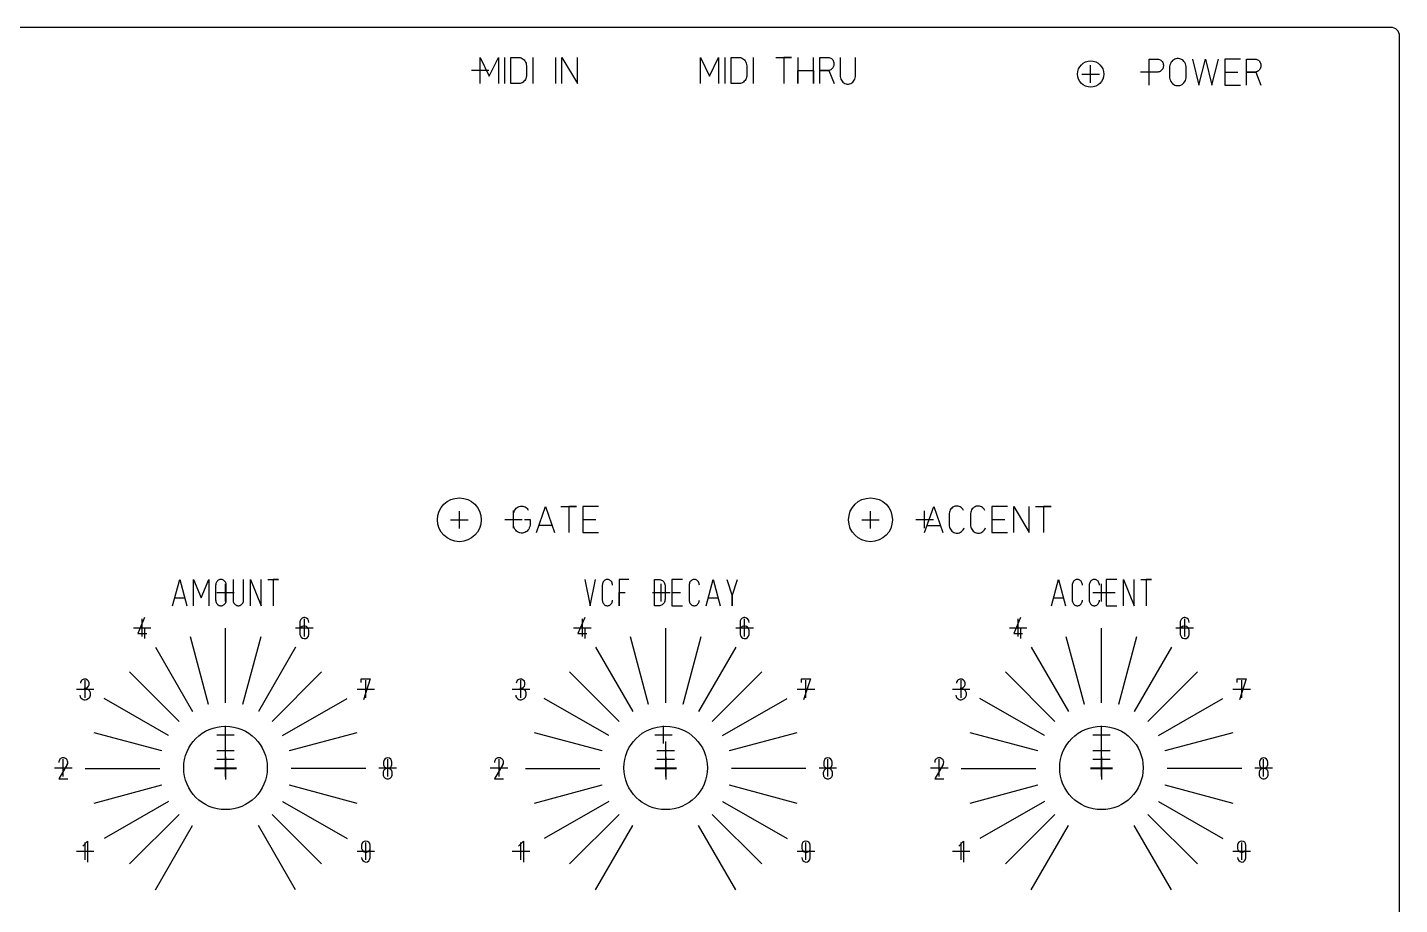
# Model space of a CAD drawing. Header units: millimetres. Extents: x -1 to 308, y -1 to 167.
# Drawn here: x 151.5 to 308, y 66.9 to 167 of the extents above; entities that cross this region are included whole.
import ezdxf

# ---------------------------------------------------------------- set-up
doc = ezdxf.new("R2010")
doc.units = ezdxf.units.MM
for name, color, linetype in [('Bezugspunkte', 1, 'CONTINUOUS'), ('Gravur', 7, 'CONTINUOUS'), ('Kontur', 7, 'CONTINUOUS')]:
    doc.layers.add(name, color=color, linetype=linetype)

msp = doc.modelspace()

# ---------------------------------------------------------------- linework, layer by layer
at = {"layer": 'Bezugspunkte', "color": 1, "linetype": 'CONTINUOUS'}
for p, q in [((203.138, 161.105), (203.138, 163.105)), ((279.446, 160.921), (279.446, 162.921)), ((202.138, 162.105), (204.138, 162.105)), ((271.77, 161.68), (273.77, 161.68)), ((272.77, 160.68), (272.77, 162.68)), ((278.446, 161.921), (280.446, 161.921)), ((200.772, 109.81), (200.772, 111.81)), ((206.942, 109.857), (206.942, 111.857)), ((247.663, 109.81), (247.663, 111.81)), ((253.833, 109.846), (253.833, 111.846)), ((199.772, 110.81), (201.772, 110.81)), ((205.942, 110.857), (207.942, 110.857)), ((246.663, 110.81), (248.663, 110.81)), ((252.833, 110.846), (254.833, 110.846)), ((174.1, 101.5), (174.1, 103.5)), ((223.8, 101.5), (223.8, 103.5)), ((274, 101.5), (274, 103.5)), ((173.1, 102.5), (175.1, 102.5)), ((222.8, 102.5), (224.8, 102.5)), ((273, 102.5), (275, 102.5)), ((164.6, 97.5), (164.6, 99.5)), ((183.1, 97.5), (183.1, 99.5)), ((214.8, 97.5), (214.8, 99.5)), ((233.3, 97.5), (233.3, 99.5)), ((264.5, 97.5), (264.5, 99.5)), ((283.5, 97.5), (283.5, 99.5)), ((163.6, 98.5), (165.6, 98.5)), ((182.1, 98.5), (184.1, 98.5)), ((213.8, 98.5), (215.8, 98.5)), ((232.3, 98.5), (234.3, 98.5)), ((263.5, 98.5), (265.5, 98.5)), ((282.5, 98.5), (284.5, 98.5)), ((158.1, 90.5), (158.1, 92.5)), ((190.1, 90.5), (190.1, 92.5)), ((207.8, 90.5), (207.8, 92.5)), ((240.3, 90.5), (240.3, 92.5)), ((258, 90.5), (258, 92.5)), ((290, 90.5), (290, 92.5)), ((157.1, 91.5), (159.1, 91.5)), ((189.1, 91.5), (191.1, 91.5)), ((206.8, 91.5), (208.8, 91.5)), ((239.3, 91.5), (241.3, 91.5)), ((257, 91.5), (259, 91.5)), ((289, 91.5), (291, 91.5)), ((173.103, 86.286), (175.103, 86.286)), ((174.103, 85.286), (174.103, 87.286)), ((223.053, 86.286), (225.053, 86.286)), ((224.053, 85.286), (224.053, 87.286)), ((273.003, 86.286), (275.003, 86.286)), ((274.003, 85.286), (274.003, 87.286)), ((174.1, 83.5), (174.1, 85.5)), ((224.3, 83.5), (224.3, 85.5)), ((274, 83.5), (274, 85.5)), ((155.6, 81.5), (155.6, 83.5)), ((173.1, 84.5), (175.1, 84.5)), ((173.1, 83.5), (175.1, 83.5)), ((174.1, 82.5), (174.1, 84.5)), ((174.1, 81.5), (174.1, 83.5)), ((192.6, 81.5), (192.6, 83.5)), ((205.3, 81.5), (205.3, 83.5)), ((223.3, 84.5), (225.3, 84.5)), ((223.3, 83.5), (225.3, 83.5)), ((224.3, 82.5), (224.3, 84.5)), ((224.3, 81.5), (224.3, 83.5)), ((242.8, 81.5), (242.8, 83.5)), ((255.5, 81.5), (255.5, 83.5)), ((273, 84.5), (275, 84.5)), ((273, 83.5), (275, 83.5)), ((274, 82.5), (274, 84.5)), ((274, 81.5), (274, 83.5)), ((292.5, 81.5), (292.5, 83.5)), ((154.6, 82.5), (156.6, 82.5)), ((173.1, 82.5), (175.1, 82.5)), ((191.6, 82.5), (193.6, 82.5)), ((204.3, 82.5), (206.3, 82.5)), ((223.3, 82.5), (225.3, 82.5)), ((241.8, 82.5), (243.8, 82.5)), ((254.5, 82.5), (256.5, 82.5)), ((273, 82.5), (275, 82.5)), ((291.5, 82.5), (293.5, 82.5)), ((158.1, 72), (158.1, 74)), ((190.1, 72), (190.1, 74)), ((207.8, 72), (207.8, 74)), ((240.3, 72), (240.3, 74)), ((258, 72), (258, 74)), ((290, 72), (290, 74)), ((157.1, 73), (159.1, 73)), ((189.1, 73), (191.1, 73)), ((206.8, 73), (208.8, 73)), ((239.3, 73), (241.3, 73)), ((257, 73), (259, 73)), ((289, 73), (291, 73))]:
    msp.add_line(p, q, dxfattribs=at)
at = {"layer": 'Gravur', "color": 255, "linetype": 'CONTINUOUS'}
for p, q in [((203.138, 160.605), (203.138, 163.575)), ((203.138, 163.575), (204.178, 161.43)), ((204.178, 161.43), (205.217, 163.575)), ((205.217, 163.575), (205.217, 160.605)), ((205.93, 163.575), (205.93, 160.605)), ((206.643, 163.575), (207.563, 163.575)), ((206.643, 160.605), (206.643, 163.575)), ((207.563, 163.575), (207.696, 163.558)), ((207.696, 163.558), (207.823, 163.52)), ((207.823, 163.52), (207.946, 163.461)), ((207.946, 163.461), (208.058, 163.383)), ((208.058, 163.383), (208.159, 163.287)), ((208.159, 163.287), (208.246, 163.176)), ((208.246, 163.176), (208.318, 163.051)), ((208.318, 163.051), (208.372, 162.916)), ((208.372, 162.916), (208.408, 162.774)), ((208.408, 162.774), (208.424, 162.628)), ((209.137, 163.575), (209.137, 160.605)), ((211.751, 163.575), (211.751, 160.605)), ((212.464, 160.605), (212.464, 163.575)), ((212.464, 163.575), (214.246, 160.605)), ((214.246, 160.605), (214.246, 163.575)), ((228.264, 160.605), (228.264, 163.575)), ((228.264, 163.575), (229.304, 161.43)), ((229.304, 161.43), (230.343, 163.575)), ((230.343, 163.575), (230.343, 160.605)), ((231.056, 163.575), (231.056, 160.605)), ((231.769, 163.575), (232.69, 163.575)), ((231.769, 160.605), (231.769, 163.575)), ((232.69, 163.575), (232.822, 163.558)), ((232.822, 163.558), (232.95, 163.52)), ((232.95, 163.52), (233.072, 163.461)), ((233.072, 163.461), (233.185, 163.383)), ((233.185, 163.383), (233.285, 163.287)), ((233.285, 163.287), (233.373, 163.176)), ((233.373, 163.176), (233.445, 163.051)), ((233.445, 163.051), (233.498, 162.916)), ((233.498, 162.916), (233.534, 162.774)), ((233.534, 162.774), (233.55, 162.628)), ((234.264, 163.575), (234.264, 160.605)), ((236.877, 163.575), (238.659, 163.575)), ((238.659, 163.575), (237.768, 163.575)), ((237.768, 163.575), (237.768, 160.605)), ((239.372, 163.575), (239.372, 160.605)), ((241.154, 160.605), (241.154, 163.575)), ((241.867, 160.605), (241.867, 163.575)), ((241.867, 163.575), (242.847, 163.575)), ((242.847, 163.575), (242.944, 163.563)), ((242.944, 163.563), (243.039, 163.536)), ((243.039, 163.536), (243.128, 163.493)), ((243.128, 163.493), (243.211, 163.437)), ((243.211, 163.437), (243.286, 163.368)), ((243.286, 163.368), (243.352, 163.287)), ((243.352, 163.287), (243.405, 163.197)), ((243.405, 163.197), (243.446, 163.098)), ((243.446, 163.098), (243.475, 162.995)), ((243.475, 162.995), (243.489, 162.887)), ((243.49, 162.779), (243.475, 162.672)), ((243.489, 162.887), (243.49, 162.779)), ((244.183, 163.575), (244.183, 161.529)), ((245.965, 161.529), (245.965, 163.575)), ((279.446, 160.421), (279.446, 163.391)), ((279.446, 163.391), (280.426, 163.391)), ((280.426, 163.391), (280.523, 163.379)), ((280.523, 163.379), (280.618, 163.352)), ((280.618, 163.352), (280.707, 163.309)), ((280.707, 163.309), (280.791, 163.253)), ((280.791, 163.253), (280.865, 163.184)), ((280.865, 163.184), (280.931, 163.103)), ((280.931, 163.103), (280.984, 163.013)), ((280.984, 163.013), (281.026, 162.914)), ((281.026, 162.914), (281.054, 162.811)), ((281.054, 162.811), (281.068, 162.703)), ((281.857, 162.859), (281.805, 162.712)), ((281.927, 162.996), (281.857, 162.859)), ((282.016, 163.119), (281.927, 162.996)), ((282.121, 163.227), (282.016, 163.119)), ((282.238, 163.316), (282.121, 163.227)), ((282.366, 163.384), (282.238, 163.316)), ((282.502, 163.431), (282.366, 163.384)), ((282.642, 163.454), (282.502, 163.431)), ((282.784, 163.454), (282.642, 163.454)), ((282.925, 163.431), (282.784, 163.454)), ((283.06, 163.384), (282.925, 163.431)), ((283.188, 163.316), (283.06, 163.384)), ((283.305, 163.227), (283.188, 163.316)), ((283.41, 163.119), (283.305, 163.227)), ((283.499, 162.996), (283.41, 163.119)), ((283.569, 162.859), (283.499, 162.996)), ((283.621, 162.712), (283.569, 162.859)), ((284.376, 163.391), (285.119, 160.421)), ((285.119, 160.421), (285.861, 163.391)), ((285.861, 163.391), (286.604, 160.421)), ((286.604, 160.421), (287.346, 163.391)), ((289.841, 163.391), (288.059, 163.391)), ((288.059, 163.391), (288.059, 160.421)), ((290.554, 160.421), (290.554, 163.391)), ((290.554, 163.391), (291.534, 163.391)), ((291.534, 163.391), (291.631, 163.379)), ((291.631, 163.379), (291.726, 163.352)), ((291.726, 163.352), (291.815, 163.309)), ((291.815, 163.309), (291.898, 163.253)), ((291.898, 163.253), (291.973, 163.184)), ((291.973, 163.184), (292.039, 163.103)), ((292.039, 163.103), (292.092, 163.013)), ((292.092, 163.013), (292.133, 162.914)), ((292.133, 162.914), (292.162, 162.811)), ((292.162, 162.811), (292.176, 162.703)), ((208.356, 161.187), (208.299, 161.063)), ((208.397, 161.318), (208.356, 161.187)), ((208.42, 161.456), (208.397, 161.318)), ((208.425, 161.595), (208.42, 161.456)), ((208.424, 162.628), (208.425, 162.585)), ((208.425, 162.585), (208.425, 161.595)), ((233.482, 161.187), (233.425, 161.063)), ((233.523, 161.318), (233.482, 161.187)), ((233.546, 161.456), (233.523, 161.318)), ((233.551, 161.595), (233.546, 161.456)), ((233.55, 162.628), (233.551, 162.585)), ((233.551, 162.585), (233.551, 161.595)), ((239.372, 160.605), (239.372, 162.09)), ((239.372, 162.09), (241.154, 162.09)), ((241.154, 162.09), (241.154, 160.605)), ((242.847, 162.09), (241.867, 162.09)), ((241.867, 162.09), (242.906, 162.09)), ((242.944, 162.103), (242.847, 162.091)), ((242.847, 162.091), (242.847, 162.09)), ((242.906, 162.09), (243.5, 160.605)), ((243.039, 162.13), (242.944, 162.103)), ((243.129, 162.173), (243.039, 162.13)), ((243.211, 162.229), (243.129, 162.173)), ((243.287, 162.299), (243.211, 162.229)), ((243.352, 162.379), (243.287, 162.299)), ((243.406, 162.47), (243.352, 162.379)), ((243.447, 162.568), (243.406, 162.47)), ((243.475, 162.672), (243.447, 162.568)), ((244.183, 161.529), (244.193, 161.381)), ((244.193, 161.381), (244.223, 161.237)), ((244.223, 161.237), (244.272, 161.099)), ((245.877, 161.099), (245.926, 161.237)), ((245.926, 161.237), (245.956, 161.381)), ((245.956, 161.381), (245.965, 161.529)), ((280.426, 161.906), (279.446, 161.906)), ((280.523, 161.919), (280.426, 161.907)), ((280.426, 161.907), (280.426, 161.906)), ((280.618, 161.946), (280.523, 161.919)), ((280.708, 161.989), (280.618, 161.946)), ((280.791, 162.045), (280.708, 161.989)), ((280.866, 162.115), (280.791, 162.045)), ((280.931, 162.195), (280.866, 162.115)), ((280.985, 162.286), (280.931, 162.195)), ((281.026, 162.384), (280.985, 162.286)), ((281.054, 162.488), (281.026, 162.384)), ((281.069, 162.595), (281.054, 162.488)), ((281.068, 162.703), (281.069, 162.595)), ((281.773, 162.558), (281.763, 162.401)), ((281.763, 162.401), (281.763, 161.411)), ((281.763, 161.411), (281.773, 161.254)), ((281.805, 162.712), (281.773, 162.558)), ((281.773, 161.254), (281.805, 161.1)), ((283.653, 162.558), (283.621, 162.712)), ((283.621, 161.1), (283.653, 161.254)), ((283.663, 162.401), (283.653, 162.558)), ((283.653, 161.254), (283.663, 161.411)), ((283.663, 161.411), (283.663, 162.401)), ((288.059, 161.906), (289.544, 161.906)), ((291.534, 161.906), (290.554, 161.906)), ((290.554, 161.906), (291.593, 161.906)), ((291.631, 161.919), (291.534, 161.907)), ((291.534, 161.907), (291.534, 161.906)), ((291.593, 161.906), (292.187, 160.421)), ((291.726, 161.946), (291.631, 161.919)), ((291.816, 161.989), (291.726, 161.946)), ((291.898, 162.045), (291.816, 161.989)), ((291.974, 162.115), (291.898, 162.045)), ((292.039, 162.195), (291.974, 162.115)), ((292.093, 162.286), (292.039, 162.195)), ((292.134, 162.384), (292.093, 162.286)), ((292.162, 162.488), (292.134, 162.384)), ((292.177, 162.595), (292.162, 162.488)), ((292.176, 162.703), (292.177, 162.595)), ((207.563, 160.605), (206.643, 160.605)), ((207.564, 160.605), (207.563, 160.605)), ((207.69, 160.615), (207.564, 160.605)), ((207.813, 160.646), (207.69, 160.615)), ((207.93, 160.695), (207.813, 160.646)), ((208.039, 160.764), (207.93, 160.695)), ((208.138, 160.849), (208.039, 160.764)), ((208.226, 160.949), (208.138, 160.849)), ((208.299, 161.063), (208.226, 160.949)), ((232.69, 160.605), (231.769, 160.605)), ((232.816, 160.615), (232.69, 160.605)), ((232.69, 160.605), (232.69, 160.605)), ((232.939, 160.646), (232.816, 160.615)), ((233.056, 160.695), (232.939, 160.646)), ((233.166, 160.764), (233.056, 160.695)), ((233.265, 160.849), (233.166, 160.764)), ((233.352, 160.949), (233.265, 160.849)), ((233.425, 161.063), (233.352, 160.949)), ((244.272, 161.099), (244.338, 160.971)), ((244.338, 160.971), (244.421, 160.856)), ((244.421, 160.856), (244.519, 160.755)), ((244.519, 160.755), (244.629, 160.672)), ((244.629, 160.672), (244.749, 160.607)), ((244.749, 160.607), (244.876, 160.564)), ((244.876, 160.564), (245.008, 160.542)), ((245.008, 160.542), (245.141, 160.542)), ((245.141, 160.542), (245.272, 160.564)), ((245.272, 160.564), (245.4, 160.607)), ((245.4, 160.607), (245.52, 160.672)), ((245.52, 160.672), (245.63, 160.755)), ((245.63, 160.755), (245.728, 160.856)), ((245.728, 160.856), (245.811, 160.971)), ((245.811, 160.971), (245.877, 161.099)), ((281.805, 161.1), (281.857, 160.953)), ((281.857, 160.953), (281.927, 160.816)), ((281.927, 160.816), (282.016, 160.693)), ((282.016, 160.693), (282.121, 160.585)), ((282.121, 160.585), (282.238, 160.496)), ((282.238, 160.496), (282.366, 160.428)), ((282.366, 160.428), (282.502, 160.381)), ((282.502, 160.381), (282.642, 160.358)), ((282.642, 160.358), (282.784, 160.358)), ((282.784, 160.358), (282.925, 160.381)), ((282.925, 160.381), (283.06, 160.428)), ((283.06, 160.428), (283.188, 160.496)), ((283.188, 160.496), (283.305, 160.585)), ((283.305, 160.585), (283.41, 160.693)), ((283.41, 160.693), (283.499, 160.816)), ((283.499, 160.816), (283.569, 160.953)), ((283.569, 160.953), (283.621, 161.1)), ((288.059, 160.421), (289.841, 160.421)), ((206.942, 111.337), (206.948, 111.486)), ((206.942, 110.347), (206.942, 111.337)), ((206.948, 111.486), (206.974, 111.633)), ((206.974, 111.633), (207.019, 111.773)), ((207.019, 111.773), (207.083, 111.905)), ((207.083, 111.905), (207.163, 112.025)), ((207.163, 112.025), (207.258, 112.131)), ((207.258, 112.131), (207.365, 112.22)), ((207.365, 112.22), (207.484, 112.291)), ((207.484, 112.291), (207.61, 112.342)), ((207.61, 112.342), (207.742, 112.371)), ((207.742, 112.371), (207.876, 112.379)), ((207.876, 112.379), (208.009, 112.365)), ((208.009, 112.365), (208.14, 112.33)), ((208.14, 112.33), (208.265, 112.273)), ((208.265, 112.273), (208.38, 112.197)), ((208.38, 112.197), (208.485, 112.103)), ((208.485, 112.103), (208.576, 111.993)), ((208.576, 111.993), (208.635, 111.898)), ((209.556, 109.357), (210.595, 112.327)), ((210.595, 112.327), (211.635, 109.357)), ((212.347, 112.327), (214.129, 112.327)), ((214.129, 112.327), (213.238, 112.327)), ((213.238, 112.327), (213.238, 109.357)), ((216.624, 112.327), (214.842, 112.327)), ((214.842, 112.327), (214.842, 109.357)), ((253.833, 109.346), (254.873, 112.316)), ((254.873, 112.316), (255.912, 109.346)), ((256.626, 111.392), (256.625, 111.392)), ((256.625, 111.392), (256.625, 110.27)), ((256.631, 111.535), (256.626, 111.392)), ((256.656, 111.675), (256.631, 111.535)), ((256.7, 111.81), (256.656, 111.675)), ((256.76, 111.937), (256.7, 111.81)), ((256.837, 112.051), (256.76, 111.937)), ((256.928, 112.153), (256.837, 112.051)), ((257.032, 112.238), (256.928, 112.153)), ((257.145, 112.305), (257.032, 112.238)), ((257.267, 112.353), (257.145, 112.305)), ((257.393, 112.38), (257.267, 112.353)), ((257.522, 112.386), (257.393, 112.38)), ((257.65, 112.371), (257.522, 112.386)), ((257.775, 112.336), (257.65, 112.371)), ((257.894, 112.28), (257.775, 112.336)), ((258.004, 112.206), (257.894, 112.28)), ((258.103, 112.114), (258.004, 112.206)), ((258.188, 112.007), (258.103, 112.114)), ((258.258, 111.887), (258.188, 112.007)), ((259.061, 111.392), (259.06, 111.392)), ((259.06, 111.392), (259.06, 110.27)), ((259.067, 111.535), (259.061, 111.392)), ((259.092, 111.675), (259.067, 111.535)), ((259.135, 111.81), (259.092, 111.675)), ((259.195, 111.937), (259.135, 111.81)), ((259.273, 112.051), (259.195, 111.937)), ((259.364, 112.153), (259.273, 112.051)), ((259.467, 112.238), (259.364, 112.153)), ((259.58, 112.305), (259.467, 112.238)), ((259.702, 112.353), (259.58, 112.305)), ((259.829, 112.38), (259.702, 112.353)), ((259.958, 112.386), (259.829, 112.38)), ((260.085, 112.371), (259.958, 112.386)), ((260.21, 112.336), (260.085, 112.371)), ((260.329, 112.28), (260.21, 112.336)), ((260.439, 112.206), (260.329, 112.28)), ((260.538, 112.114), (260.439, 112.206)), ((260.624, 112.007), (260.538, 112.114)), ((260.694, 111.887), (260.624, 112.007)), ((263.278, 112.316), (261.496, 112.316)), ((261.496, 112.316), (261.496, 109.346)), ((263.99, 109.346), (263.99, 112.316)), ((263.99, 112.316), (265.772, 109.346)), ((265.772, 109.346), (265.772, 112.316)), ((266.485, 112.316), (268.267, 112.316)), ((268.267, 112.316), (267.376, 112.316)), ((267.376, 112.316), (267.376, 109.346)), ((206.953, 110.19), (206.942, 110.347)), ((206.984, 110.036), (206.953, 110.19)), ((207.037, 109.889), (206.984, 110.036)), ((207.107, 109.752), (207.037, 109.889)), ((207.196, 109.629), (207.107, 109.752)), ((207.3, 109.521), (207.196, 109.629)), ((208.189, 110.842), (208.843, 110.842)), ((208.589, 109.629), (208.485, 109.521)), ((208.678, 109.752), (208.589, 109.629)), ((208.748, 109.889), (208.678, 109.752)), ((208.801, 110.036), (208.748, 109.889)), ((208.832, 110.19), (208.801, 110.036)), ((208.843, 110.347), (208.832, 110.19)), ((208.843, 110.842), (208.843, 110.347)), ((209.853, 110.182), (211.338, 110.182)), ((214.842, 110.842), (216.327, 110.842)), ((254.13, 110.171), (255.615, 110.171)), ((256.625, 110.27), (256.635, 110.126)), ((256.635, 110.126), (256.663, 109.986)), ((256.663, 109.986), (256.709, 109.851)), ((256.709, 109.851), (256.773, 109.726)), ((256.773, 109.726), (256.852, 109.612)), ((256.852, 109.612), (256.945, 109.512)), ((258.031, 109.461), (258.131, 109.552)), ((258.131, 109.552), (258.218, 109.658)), ((258.218, 109.658), (258.291, 109.777)), ((258.291, 109.777), (258.347, 109.907)), ((259.06, 110.27), (259.07, 110.126)), ((259.07, 110.126), (259.098, 109.986)), ((259.098, 109.986), (259.145, 109.851)), ((259.145, 109.851), (259.209, 109.726)), ((259.209, 109.726), (259.287, 109.612)), ((259.287, 109.612), (259.381, 109.512)), ((260.466, 109.461), (260.566, 109.552)), ((260.566, 109.552), (260.653, 109.658)), ((260.653, 109.658), (260.726, 109.777)), ((260.726, 109.777), (260.783, 109.907)), ((261.496, 110.831), (262.981, 110.831)), ((207.417, 109.432), (207.3, 109.521)), ((207.545, 109.364), (207.417, 109.432)), ((207.681, 109.317), (207.545, 109.364)), ((207.821, 109.294), (207.681, 109.317)), ((207.964, 109.294), (207.821, 109.294)), ((208.104, 109.317), (207.964, 109.294)), ((208.24, 109.364), (208.104, 109.317)), ((208.368, 109.432), (208.24, 109.364)), ((208.485, 109.521), (208.368, 109.432)), ((214.842, 109.357), (216.624, 109.357)), ((256.945, 109.512), (257.051, 109.428)), ((257.051, 109.428), (257.166, 109.361)), ((257.166, 109.361), (257.288, 109.314)), ((257.288, 109.314), (257.415, 109.288)), ((257.415, 109.288), (257.545, 109.281)), ((257.545, 109.281), (257.674, 109.296)), ((257.674, 109.296), (257.799, 109.332)), ((257.799, 109.332), (257.919, 109.387)), ((257.919, 109.387), (258.031, 109.461)), ((259.381, 109.512), (259.486, 109.428)), ((259.486, 109.428), (259.601, 109.361)), ((259.601, 109.361), (259.724, 109.314)), ((259.724, 109.314), (259.85, 109.288)), ((259.85, 109.288), (259.98, 109.281)), ((259.98, 109.281), (260.11, 109.296)), ((260.11, 109.296), (260.235, 109.332)), ((260.235, 109.332), (260.354, 109.387)), ((260.354, 109.387), (260.466, 109.461)), ((261.496, 109.346), (263.278, 109.346)), ((168.07, 101), (168.88, 104)), ((168.88, 104), (169.69, 101)), ((170.455, 101), (170.455, 104)), ((170.455, 104), (171.332, 101.9)), ((171.332, 101.9), (172.21, 104)), ((172.21, 104), (172.21, 101)), ((172.982, 103.426), (172.975, 103.325)), ((172.975, 103.325), (172.975, 101.675)), ((173.002, 103.524), (172.982, 103.426)), ((173.035, 103.618), (173.002, 103.524)), ((173.08, 103.705), (173.035, 103.618)), ((173.137, 103.784), (173.08, 103.705)), ((173.204, 103.853), (173.137, 103.784)), ((173.279, 103.91), (173.204, 103.853)), ((173.36, 103.953), (173.279, 103.91)), ((173.447, 103.983), (173.36, 103.953)), ((173.537, 103.998), (173.447, 103.983)), ((173.627, 103.998), (173.537, 103.998)), ((173.717, 103.983), (173.627, 103.998)), ((173.805, 103.953), (173.717, 103.983)), ((173.886, 103.91), (173.805, 103.953)), ((173.961, 103.853), (173.886, 103.91)), ((174.028, 103.784), (173.961, 103.853)), ((174.085, 103.705), (174.028, 103.784)), ((174.13, 103.618), (174.085, 103.705)), ((174.163, 103.524), (174.13, 103.618)), ((174.183, 103.426), (174.163, 103.524)), ((174.19, 103.325), (174.183, 103.426)), ((174.19, 101.675), (174.19, 103.325)), ((174.955, 104), (174.955, 101.675)), ((176.17, 101.675), (176.17, 104)), ((176.935, 101), (176.935, 104)), ((176.935, 104), (178.15, 101)), ((178.15, 101), (178.15, 104)), ((178.915, 104), (180.13, 104)), ((180.13, 104), (179.523, 104)), ((179.523, 104), (179.523, 101)), ((215.092, 104), (215.7, 101)), ((215.7, 101), (216.307, 104)), ((217.079, 103.447), (217.072, 103.35)), ((217.072, 103.35), (217.072, 101.65)), ((217.099, 103.542), (217.079, 103.447)), ((217.13, 103.632), (217.099, 103.542)), ((217.174, 103.716), (217.13, 103.632)), ((217.229, 103.792), (217.174, 103.716)), ((217.293, 103.858), (217.229, 103.792)), ((217.365, 103.913), (217.293, 103.858)), ((217.444, 103.955), (217.365, 103.913)), ((217.527, 103.984), (217.444, 103.955)), ((217.613, 103.998), (217.527, 103.984)), ((217.702, 103.998), (217.613, 103.998)), ((217.788, 103.984), (217.702, 103.998)), ((217.871, 103.955), (217.788, 103.984)), ((217.95, 103.913), (217.871, 103.955)), ((218.022, 103.858), (217.95, 103.913)), ((218.086, 103.792), (218.022, 103.858)), ((218.141, 103.716), (218.086, 103.792)), ((218.185, 103.632), (218.141, 103.716)), ((218.216, 103.542), (218.185, 103.632)), ((218.236, 103.447), (218.216, 103.542)), ((218.242, 103.35), (218.236, 103.447)), ((220.087, 104), (219.007, 104)), ((219.007, 104), (219.007, 101)), ((223.012, 101), (223.012, 104)), ((223.012, 104), (223.552, 104)), ((223.552, 104), (223.651, 103.993)), ((223.651, 103.993), (223.747, 103.969)), ((223.747, 103.969), (223.84, 103.93)), ((223.84, 103.93), (223.925, 103.877)), ((223.925, 103.877), (224.003, 103.81)), ((224.003, 103.81), (224.072, 103.732)), ((224.072, 103.732), (224.129, 103.642)), ((224.129, 103.642), (224.174, 103.545)), ((224.174, 103.545), (224.206, 103.441)), ((224.206, 103.441), (224.224, 103.334)), ((224.224, 103.334), (224.228, 103.25)), ((226.208, 104), (224.993, 104)), ((224.993, 104), (224.993, 101)), ((226.979, 103.447), (226.973, 103.35)), ((226.973, 103.35), (226.973, 101.65)), ((226.999, 103.542), (226.979, 103.447)), ((227.03, 103.632), (226.999, 103.542)), ((227.074, 103.716), (227.03, 103.632)), ((227.129, 103.792), (227.074, 103.716)), ((227.193, 103.858), (227.129, 103.792)), ((227.265, 103.913), (227.193, 103.858)), ((227.344, 103.955), (227.265, 103.913)), ((227.427, 103.984), (227.344, 103.955)), ((227.513, 103.998), (227.427, 103.984)), ((227.602, 103.998), (227.513, 103.998)), ((227.688, 103.984), (227.602, 103.998)), ((227.771, 103.955), (227.688, 103.984)), ((227.85, 103.913), (227.771, 103.955)), ((227.922, 103.858), (227.85, 103.913)), ((227.986, 103.792), (227.922, 103.858)), ((228.041, 103.716), (227.986, 103.792)), ((228.085, 103.632), (228.041, 103.716)), ((228.116, 103.542), (228.085, 103.632)), ((228.136, 103.447), (228.116, 103.542)), ((228.143, 103.35), (228.136, 103.447)), ((228.908, 101), (229.718, 104)), ((229.718, 104), (230.528, 101)), ((231.293, 104), (231.9, 102.125)), ((231.9, 102.125), (232.508, 104)), ((268.285, 101), (269.095, 104)), ((269.095, 104), (269.905, 101)), ((270.676, 103.447), (270.67, 103.35)), ((270.67, 103.35), (270.67, 101.65)), ((270.696, 103.542), (270.676, 103.447)), ((270.728, 103.632), (270.696, 103.542)), ((270.772, 103.716), (270.728, 103.632)), ((270.827, 103.792), (270.772, 103.716)), ((270.89, 103.858), (270.827, 103.792)), ((270.962, 103.913), (270.89, 103.858)), ((271.042, 103.955), (270.962, 103.913)), ((271.124, 103.984), (271.042, 103.955)), ((271.211, 103.998), (271.124, 103.984)), ((271.299, 103.998), (271.211, 103.998)), ((271.385, 103.984), (271.299, 103.998)), ((271.468, 103.955), (271.385, 103.984)), ((271.547, 103.913), (271.468, 103.955)), ((271.619, 103.858), (271.547, 103.913)), ((271.683, 103.792), (271.619, 103.858)), ((271.738, 103.716), (271.683, 103.792)), ((271.782, 103.632), (271.738, 103.716)), ((271.814, 103.542), (271.782, 103.632)), ((271.834, 103.447), (271.814, 103.542)), ((271.84, 103.35), (271.834, 103.447)), ((272.611, 103.447), (272.605, 103.35)), ((272.605, 103.35), (272.605, 101.65)), ((272.631, 103.542), (272.611, 103.447)), ((272.663, 103.632), (272.631, 103.542)), ((272.707, 103.716), (272.663, 103.632)), ((272.762, 103.792), (272.707, 103.716)), ((272.825, 103.858), (272.762, 103.792)), ((272.897, 103.913), (272.825, 103.858)), ((272.977, 103.955), (272.897, 103.913)), ((273.059, 103.984), (272.977, 103.955)), ((273.146, 103.998), (273.059, 103.984)), ((273.234, 103.998), (273.146, 103.998)), ((273.32, 103.984), (273.234, 103.998)), ((273.403, 103.955), (273.32, 103.984)), ((273.482, 103.913), (273.403, 103.955)), ((273.554, 103.858), (273.482, 103.913)), ((273.618, 103.792), (273.554, 103.858)), ((273.673, 103.716), (273.618, 103.792)), ((273.717, 103.632), (273.673, 103.716)), ((273.749, 103.542), (273.717, 103.632)), ((273.769, 103.447), (273.749, 103.542)), ((273.775, 103.35), (273.769, 103.447)), ((275.755, 104), (274.54, 104)), ((274.54, 104), (274.54, 101)), ((276.52, 101), (276.52, 104)), ((276.52, 104), (277.735, 101)), ((277.735, 101), (277.735, 104)), ((278.5, 104), (279.715, 104)), ((279.715, 104), (279.108, 104)), ((279.108, 104), (279.108, 101)), ((168.34, 101.9), (169.42, 101.9)), ((219.007, 101), (219.007, 102.5)), ((219.007, 102.5), (219.682, 102.5)), ((224.228, 101.75), (224.221, 101.641)), ((224.228, 103.25), (224.228, 101.75)), ((224.993, 102.5), (226.005, 102.5)), ((229.178, 101.9), (230.258, 101.9)), ((231.9, 102.125), (231.9, 101)), ((231.9, 101), (231.9, 102.125)), ((268.555, 101.9), (269.635, 101.9)), ((274.54, 102.5), (275.553, 102.5)), ((172.975, 101.675), (172.982, 101.574)), ((172.982, 101.574), (173.002, 101.476)), ((173.002, 101.476), (173.035, 101.382)), ((173.035, 101.382), (173.08, 101.295)), ((173.08, 101.295), (173.137, 101.216)), ((173.137, 101.216), (173.204, 101.147)), ((173.204, 101.147), (173.279, 101.09)), ((173.279, 101.09), (173.36, 101.047)), ((173.36, 101.047), (173.447, 101.017)), ((173.447, 101.017), (173.537, 101.002)), ((173.537, 101.002), (173.627, 101.002)), ((173.627, 101.002), (173.717, 101.017)), ((173.717, 101.017), (173.805, 101.047)), ((173.805, 101.047), (173.886, 101.09)), ((173.886, 101.09), (173.961, 101.147)), ((173.961, 101.147), (174.028, 101.216)), ((174.028, 101.216), (174.085, 101.295)), ((174.085, 101.295), (174.13, 101.382)), ((174.13, 101.382), (174.163, 101.476)), ((174.163, 101.476), (174.183, 101.574)), ((174.183, 101.574), (174.19, 101.675)), ((174.955, 101.675), (174.962, 101.574)), ((174.962, 101.574), (174.982, 101.476)), ((174.982, 101.476), (175.015, 101.382)), ((175.015, 101.382), (175.06, 101.295)), ((175.06, 101.295), (175.117, 101.216)), ((175.117, 101.216), (175.184, 101.147)), ((175.184, 101.147), (175.259, 101.09)), ((175.259, 101.09), (175.34, 101.047)), ((175.34, 101.047), (175.428, 101.017)), ((175.428, 101.017), (175.518, 101.002)), ((175.518, 101.002), (175.608, 101.002)), ((175.608, 101.002), (175.698, 101.017)), ((175.698, 101.017), (175.785, 101.047)), ((175.785, 101.047), (175.866, 101.09)), ((175.866, 101.09), (175.941, 101.147)), ((175.941, 101.147), (176.008, 101.216)), ((176.008, 101.216), (176.065, 101.295)), ((176.065, 101.295), (176.11, 101.382)), ((176.11, 101.382), (176.143, 101.476)), ((176.143, 101.476), (176.163, 101.574)), ((176.163, 101.574), (176.17, 101.675)), ((217.072, 101.65), (217.079, 101.553)), ((217.079, 101.553), (217.099, 101.458)), ((217.099, 101.458), (217.13, 101.368)), ((217.13, 101.368), (217.174, 101.284)), ((217.174, 101.284), (217.229, 101.208)), ((217.229, 101.208), (217.293, 101.142)), ((217.293, 101.142), (217.365, 101.087)), ((217.365, 101.087), (217.444, 101.045)), ((217.444, 101.045), (217.527, 101.016)), ((217.527, 101.016), (217.613, 101.002)), ((217.613, 101.002), (217.702, 101.002)), ((217.702, 101.002), (217.788, 101.016)), ((217.788, 101.016), (217.871, 101.045)), ((217.871, 101.045), (217.95, 101.087)), ((217.95, 101.087), (218.022, 101.142)), ((218.022, 101.142), (218.086, 101.208)), ((218.086, 101.208), (218.141, 101.284)), ((218.141, 101.284), (218.185, 101.368)), ((218.185, 101.368), (218.216, 101.458)), ((218.216, 101.458), (218.236, 101.553)), ((218.236, 101.553), (218.242, 101.65)), ((223.552, 101), (223.012, 101)), ((223.628, 101.004), (223.552, 101)), ((223.724, 101.024), (223.628, 101.004)), ((223.818, 101.059), (223.724, 101.024)), ((223.905, 101.109), (223.818, 101.059)), ((223.986, 101.173), (223.905, 101.109)), ((224.057, 101.249), (223.986, 101.173)), ((224.117, 101.336), (224.057, 101.249)), ((224.165, 101.431), (224.117, 101.336)), ((224.2, 101.534), (224.165, 101.431)), ((224.221, 101.641), (224.2, 101.534)), ((224.993, 101), (226.208, 101)), ((226.973, 101.65), (226.979, 101.553)), ((226.979, 101.553), (226.999, 101.458)), ((226.999, 101.458), (227.03, 101.368)), ((227.03, 101.368), (227.074, 101.284)), ((227.074, 101.284), (227.129, 101.208)), ((227.129, 101.208), (227.193, 101.142)), ((227.193, 101.142), (227.265, 101.087)), ((227.265, 101.087), (227.344, 101.045)), ((227.344, 101.045), (227.427, 101.016)), ((227.427, 101.016), (227.513, 101.002)), ((227.513, 101.002), (227.602, 101.002)), ((227.602, 101.002), (227.688, 101.016)), ((227.688, 101.016), (227.771, 101.045)), ((227.771, 101.045), (227.85, 101.087)), ((227.85, 101.087), (227.922, 101.142)), ((227.922, 101.142), (227.986, 101.208)), ((227.986, 101.208), (228.041, 101.284)), ((228.041, 101.284), (228.085, 101.368)), ((228.085, 101.368), (228.116, 101.458)), ((228.116, 101.458), (228.136, 101.553)), ((228.136, 101.553), (228.143, 101.65)), ((270.67, 101.65), (270.676, 101.553)), ((270.676, 101.553), (270.696, 101.458)), ((270.696, 101.458), (270.728, 101.368)), ((270.728, 101.368), (270.772, 101.284)), ((270.772, 101.284), (270.827, 101.208)), ((270.827, 101.208), (270.89, 101.142)), ((270.89, 101.142), (270.962, 101.087)), ((270.962, 101.087), (271.042, 101.045)), ((271.042, 101.045), (271.124, 101.016)), ((271.124, 101.016), (271.211, 101.002)), ((271.211, 101.002), (271.299, 101.002)), ((271.299, 101.002), (271.385, 101.016)), ((271.385, 101.016), (271.468, 101.045)), ((271.468, 101.045), (271.547, 101.087)), ((271.547, 101.087), (271.619, 101.142)), ((271.619, 101.142), (271.683, 101.208)), ((271.683, 101.208), (271.738, 101.284)), ((271.738, 101.284), (271.782, 101.368)), ((271.782, 101.368), (271.814, 101.458)), ((271.814, 101.458), (271.834, 101.553)), ((271.834, 101.553), (271.84, 101.65)), ((272.605, 101.65), (272.611, 101.553)), ((272.611, 101.553), (272.631, 101.458)), ((272.631, 101.458), (272.663, 101.368)), ((272.663, 101.368), (272.707, 101.284)), ((272.707, 101.284), (272.762, 101.208)), ((272.762, 101.208), (272.825, 101.142)), ((272.825, 101.142), (272.897, 101.087)), ((272.897, 101.087), (272.977, 101.045)), ((272.977, 101.045), (273.059, 101.016)), ((273.059, 101.016), (273.146, 101.002)), ((273.146, 101.002), (273.234, 101.002)), ((273.234, 101.002), (273.32, 101.016)), ((273.32, 101.016), (273.403, 101.045)), ((273.403, 101.045), (273.482, 101.087)), ((273.482, 101.087), (273.554, 101.142)), ((273.554, 101.142), (273.618, 101.208)), ((273.618, 101.208), (273.673, 101.284)), ((273.673, 101.284), (273.717, 101.368)), ((273.717, 101.368), (273.749, 101.458)), ((273.749, 101.458), (273.769, 101.553)), ((273.769, 101.553), (273.775, 101.65)), ((274.54, 101), (275.755, 101)), ((164.87, 99.65), (164.09, 97.85)), ((182.59, 99.17), (182.59, 97.73)), ((215.07, 99.65), (214.29, 97.85)), ((232.79, 99.17), (232.79, 97.73)), ((264.77, 99.65), (263.99, 97.85)), ((282.99, 99.17), (282.99, 97.73)), ((164.09, 97.85), (165.11, 97.85)), ((164.87, 98.45), (164.87, 97.25)), ((172.16, 89.739), (170.089, 97.467)), ((174.1, 89.928), (174.1, 98.428)), ((178.112, 97.467), (176.041, 89.739)), ((183.61, 97.73), (183.61, 98.21)), ((214.29, 97.85), (215.31, 97.85)), ((215.07, 98.45), (215.07, 97.25)), ((222.36, 89.739), (220.289, 97.467)), ((224.3, 89.928), (224.3, 98.428)), ((228.312, 97.467), (226.241, 89.739)), ((233.81, 97.73), (233.81, 98.21)), ((263.99, 97.85), (265.01, 97.85)), ((264.77, 98.45), (264.77, 97.25)), ((272.06, 89.739), (269.989, 97.467)), ((274, 89.928), (274, 98.428)), ((278.012, 97.467), (275.941, 89.739)), ((284.01, 97.73), (284.01, 98.21)), ((166.1, 96.284), (170.35, 88.923)), ((182.099, 96.284), (177.85, 88.923)), ((216.3, 96.284), (220.55, 88.923)), ((232.299, 96.284), (228.05, 88.923)), ((266, 96.284), (270.25, 88.923)), ((281.999, 96.284), (277.75, 88.923)), ((163.14, 93.455), (168.797, 87.798)), ((179.404, 87.798), (185.061, 93.455)), ((189.59, 92.23), (189.59, 92.65)), ((189.59, 92.65), (190.61, 92.65)), ((190.61, 92.65), (189.83, 90.25)), ((213.34, 93.455), (218.997, 87.798)), ((229.604, 87.798), (235.261, 93.455)), ((239.79, 92.23), (239.79, 92.65)), ((239.79, 92.65), (240.81, 92.65)), ((240.81, 92.65), (240.03, 90.25)), ((263.04, 93.455), (268.697, 87.798)), ((279.304, 87.798), (284.961, 93.455)), ((289.49, 92.23), (289.49, 92.65)), ((289.49, 92.65), (290.51, 92.65)), ((290.51, 92.65), (289.73, 90.25)), ((167.604, 86.178), (160.244, 90.427)), ((172.16, 89.739), (172.16, 89.739)), ((174.1, 89.928), (174.1, 89.928)), ((176.041, 89.739), (176.041, 89.739)), ((180.595, 86.178), (187.956, 90.428)), ((217.804, 86.178), (210.444, 90.427)), ((222.36, 89.739), (222.36, 89.739)), ((224.3, 89.928), (224.3, 89.928)), ((226.241, 89.739), (226.241, 89.739)), ((230.795, 86.178), (238.156, 90.428)), ((267.504, 86.178), (260.144, 90.427)), ((272.06, 89.739), (272.06, 89.739)), ((274, 89.928), (274, 89.928)), ((275.941, 89.739), (275.941, 89.739)), ((280.495, 86.178), (287.856, 90.428)), ((168.797, 87.798), (168.797, 87.798)), ((170.35, 88.923), (170.35, 88.923)), ((177.85, 88.923), (177.849, 88.923)), ((179.404, 87.798), (179.404, 87.798)), ((218.997, 87.798), (218.997, 87.798)), ((220.55, 88.923), (220.55, 88.923)), ((228.05, 88.923), (228.049, 88.923)), ((229.604, 87.798), (229.604, 87.798)), ((268.697, 87.798), (268.697, 87.798)), ((270.25, 88.923), (270.25, 88.923)), ((277.75, 88.923), (277.749, 88.923)), ((279.304, 87.798), (279.304, 87.798)), ((166.856, 84.435), (159.128, 86.506)), ((167.604, 86.178), (167.604, 86.178)), ((180.595, 86.178), (180.595, 86.178)), ((189.073, 86.506), (181.345, 84.435)), ((217.056, 84.435), (209.328, 86.506)), ((217.804, 86.178), (217.804, 86.178)), ((230.795, 86.178), (230.795, 86.178)), ((239.273, 86.506), (231.545, 84.435)), ((266.756, 84.435), (259.028, 86.506)), ((267.504, 86.178), (267.504, 86.178)), ((280.495, 86.178), (280.495, 86.178)), ((288.973, 86.506), (281.245, 84.435)), ((166.856, 84.435), (166.856, 84.435)), ((174.1, 83.678), (174.1, 81.178)), ((174.101, 83.745), (174.101, 81.245)), ((181.345, 84.435), (181.345, 84.435)), ((192.12, 83.17), (192.12, 82.93)), ((193.08, 82.93), (193.08, 83.17)), ((217.056, 84.435), (217.056, 84.435)), ((224.3, 83.678), (224.3, 81.178)), ((224.301, 83.745), (224.301, 81.245)), ((231.545, 84.435), (231.545, 84.435)), ((242.32, 83.17), (242.32, 82.93)), ((243.28, 82.93), (243.28, 83.17)), ((266.756, 84.435), (266.756, 84.435)), ((274, 83.678), (274, 81.178)), ((274.001, 83.745), (274.001, 81.245)), ((281.245, 84.435), (281.245, 84.435)), ((292.02, 83.17), (292.02, 82.93)), ((292.98, 82.93), (292.98, 83.17)), ((156.047, 82.87), (155.087, 81.25)), ((158.1, 82.428), (166.6, 82.428)), ((166.6, 82.428), (166.6, 82.428)), ((172.85, 82.428), (175.35, 82.428)), ((172.851, 82.495), (175.351, 82.495)), ((190.1, 82.428), (181.6, 82.428)), ((181.6, 82.428), (181.6, 82.428)), ((192.08, 81.95), (192.08, 81.77)), ((193.12, 81.77), (193.12, 81.95)), ((205.747, 82.87), (204.787, 81.25)), ((208.3, 82.428), (216.8, 82.428)), ((216.8, 82.428), (216.8, 82.428)), ((223.05, 82.428), (225.55, 82.428)), ((223.051, 82.495), (225.551, 82.495)), ((240.3, 82.428), (231.8, 82.428)), ((231.8, 82.428), (231.8, 82.428)), ((242.28, 81.95), (242.28, 81.77)), ((243.32, 81.77), (243.32, 81.95)), ((255.947, 82.87), (254.987, 81.25)), ((258, 82.428), (266.5, 82.428)), ((266.5, 82.428), (266.5, 82.428)), ((272.75, 82.428), (275.25, 82.428)), ((272.751, 82.495), (275.251, 82.495)), ((290, 82.428), (281.5, 82.428)), ((281.5, 82.428), (281.5, 82.428)), ((291.98, 81.95), (291.98, 81.77)), ((293.02, 81.77), (293.02, 81.95)), ((155.087, 81.25), (156.107, 81.25)), ((159.128, 78.483), (166.856, 80.554)), ((166.856, 80.554), (166.856, 80.554)), ((181.345, 80.554), (181.345, 80.554)), ((181.345, 80.554), (189.073, 78.483)), ((204.787, 81.25), (205.807, 81.25)), ((209.328, 78.483), (217.056, 80.554)), ((217.056, 80.554), (217.056, 80.554)), ((231.545, 80.554), (231.545, 80.554)), ((231.545, 80.554), (239.273, 78.483)), ((254.987, 81.25), (256.007, 81.25)), ((259.028, 78.483), (266.756, 80.554)), ((266.756, 80.554), (266.756, 80.554)), ((281.245, 80.554), (281.245, 80.554)), ((281.245, 80.554), (288.973, 78.483)), ((167.604, 78.678), (160.244, 74.428)), ((167.604, 78.678), (167.604, 78.678)), ((180.595, 78.677), (180.595, 78.677)), ((180.595, 78.677), (187.956, 74.427)), ((217.804, 78.678), (210.444, 74.428)), ((217.804, 78.678), (217.804, 78.678)), ((230.795, 78.677), (230.795, 78.677)), ((230.795, 78.677), (238.156, 74.427)), ((267.504, 78.678), (260.144, 74.428)), ((267.504, 78.678), (267.504, 78.678)), ((280.495, 78.677), (280.495, 78.677)), ((280.495, 78.677), (287.856, 74.427)), ((168.797, 77.191), (163.14, 71.534)), ((168.797, 77.191), (168.797, 77.191)), ((185.061, 71.534), (179.404, 77.191)), ((179.404, 77.191), (179.404, 77.191)), ((218.997, 77.191), (213.34, 71.534)), ((218.997, 77.191), (218.997, 77.191)), ((235.261, 71.534), (229.604, 77.191)), ((229.604, 77.191), (229.604, 77.191)), ((268.697, 77.191), (263.04, 71.534)), ((268.697, 77.191), (268.697, 77.191)), ((284.961, 71.534), (279.304, 77.191)), ((279.304, 77.191), (279.304, 77.191)), ((166.1, 68.572), (170.349, 75.932)), ((170.349, 75.932), (170.35, 75.932)), ((182.1, 68.572), (177.85, 75.932)), ((177.85, 75.932), (177.85, 75.932)), ((216.3, 68.572), (220.549, 75.932)), ((220.549, 75.932), (220.55, 75.932)), ((232.3, 68.572), (228.05, 75.932)), ((228.05, 75.932), (228.05, 75.932)), ((266, 68.572), (270.249, 75.932)), ((270.249, 75.932), (270.25, 75.932)), ((282, 68.572), (277.75, 75.932)), ((277.75, 75.932), (277.75, 75.932)), ((157.83, 73.55), (158.37, 74.15)), ((158.37, 74.15), (158.37, 71.75)), ((189.62, 73.67), (189.62, 73.31)), ((190.58, 72.23), (190.58, 73.67)), ((207.53, 73.55), (208.07, 74.15)), ((208.07, 74.15), (208.07, 71.75)), ((239.82, 73.67), (239.82, 73.31)), ((240.78, 72.23), (240.78, 73.67)), ((257.73, 73.55), (258.27, 74.15)), ((258.27, 74.15), (258.27, 71.75)), ((289.52, 73.67), (289.52, 73.31)), ((290.48, 72.23), (290.48, 73.67))]:
    msp.add_line(p, q, dxfattribs=at)
for centre, radius, start, end in [((183.085, 99.157), 0.495, 84.78461, 178.49561), ((183.073, 98.149), 0.54, 6.48068, 153.48242), ((183.08, 99.122), 0.53, -1.29704, 84.5904), ((233.285, 99.157), 0.495, 84.78461, 178.49561), ((233.273, 98.149), 0.54, 6.48068, 153.48242), ((233.28, 99.122), 0.53, -1.29704, 84.5904), ((283.485, 99.157), 0.495, 84.78461, 178.49561), ((283.473, 98.149), 0.54, 6.48068, 153.48242), ((283.48, 99.122), 0.53, -1.29704, 84.5904), ((183.126, 97.786), 0.539, -174.03551, -95.96449), ((183.082, 97.78), 0.53, -91.29704, -5.4096), ((233.326, 97.786), 0.539, -174.03551, -95.96449), ((233.282, 97.78), 0.53, -91.29704, -5.4096), ((283.526, 97.786), 0.539, -174.03551, -95.96449), ((283.482, 97.78), 0.53, -91.29704, -5.4096), ((158.044, 92.135), 0.492, 434.80614, 175.92268), ((158.034, 92.097), 0.531, 263.39742, 74.83943), ((207.744, 92.135), 0.492, 434.80614, 175.92268), ((207.734, 92.097), 0.531, 263.39742, 74.83943), ((257.944, 92.135), 0.492, 434.80614, 175.92268), ((257.934, 92.097), 0.531, 263.39742, 74.83943), ((158.068, 90.844), 0.578, 185.36509, -73.41468), ((158.054, 90.92), 0.655, 285.86128, 97.10332), ((207.768, 90.844), 0.578, 185.36509, -73.41468), ((207.754, 90.92), 0.655, 285.86128, 97.10332), ((257.968, 90.844), 0.578, 185.36509, -73.41468), ((257.954, 90.92), 0.655, 285.86128, 97.10332), ((155.58, 83.155), 0.495, 91.50439, -174.78461), ((155.592, 83.128), 0.523, 330.44533, 92.74196), ((192.6, 83.17), 0.48, 0, 180), ((205.28, 83.155), 0.495, 91.50439, -174.78461), ((205.292, 83.128), 0.523, 330.44533, 92.74196), ((242.8, 83.17), 0.48, 0, 180), ((255.48, 83.155), 0.495, 91.50439, -174.78461), ((255.492, 83.128), 0.523, 330.44533, 92.74196), ((292.5, 83.17), 0.48, 0, 180), ((192.587, 81.943), 0.507, 88.5312, 179.20898), ((192.597, 81.767), 0.517, 179.66753, 270.33247), ((192.597, 82.927), 0.477, 179.63965, 270.36035), ((192.603, 82.927), 0.477, -90.36035, 0.36035), ((192.613, 81.943), 0.507, 0.79102, 91.4688), ((192.603, 81.767), 0.517, -90.33247, 0.33247), ((242.787, 81.943), 0.507, 88.5312, 179.20898), ((242.797, 81.767), 0.517, 179.66753, 270.33247), ((242.797, 82.927), 0.477, 179.63965, 270.36035), ((242.803, 82.927), 0.477, -90.36035, 0.36035), ((242.813, 81.943), 0.507, 0.79102, 91.4688), ((242.803, 81.767), 0.517, -90.33247, 0.33247), ((292.487, 81.943), 0.507, 88.5312, 179.20898), ((292.497, 81.767), 0.517, 179.66753, 270.33247), ((292.497, 82.927), 0.477, 179.63965, 270.36035), ((292.503, 82.927), 0.477, -90.36035, 0.36035), ((292.513, 81.943), 0.507, 0.79102, 91.4688), ((292.503, 81.767), 0.517, -90.33247, 0.33247), ((190.1, 73.67), 0.48, 0, 180), ((240.3, 73.67), 0.48, 0, 180), ((290, 73.67), 0.48, 0, 180), ((190.115, 73.367), 0.498, -173.43124, -20.83908), ((190.15, 72.278), 0.53, 178.70296, 264.5904), ((190.082, 72.248), 0.498, -87.92997, -2.07003), ((240.315, 73.367), 0.498, -173.43124, -20.83908), ((240.35, 72.278), 0.53, 178.70296, 264.5904), ((240.282, 72.248), 0.498, -87.92997, -2.07003), ((290.015, 73.367), 0.498, -173.43124, -20.83908), ((290.05, 72.278), 0.53, 178.70296, 264.5904), ((289.982, 72.248), 0.498, -87.92997, -2.07003)]:
    msp.add_arc(centre, radius, start, end, dxfattribs=at)
at = {"layer": 'Kontur', "color": 7, "linetype": 'CONTINUOUS'}
for p, q in [((307, 167), (1, 167)), ((308, 1), (308, 166))]:
    msp.add_line(p, q, dxfattribs=at)
for centre, radius in [((272.77, 161.68), 1.5), ((200.772, 110.81), 2.5), ((247.663, 110.81), 2.5), ((174.1, 82.5), 4.762), ((224.3, 82.5), 4.762), ((274, 82.5), 4.762)]:
    msp.add_circle(centre, radius, dxfattribs=at)
msp.add_arc((307, 166), 1, 0, 90, dxfattribs=at)

doc.saveas('drawing.dxf')
